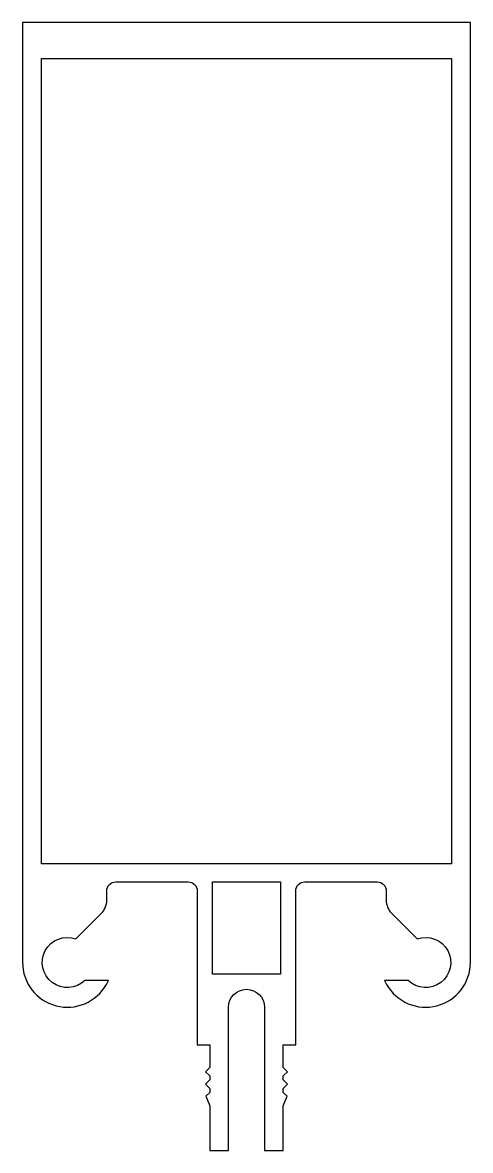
# Model space of a CAD drawing. Header units: millimetres. Extents: x -25 to 25, y 0 to 126.
import ezdxf

# ---------------------------------------------------------------- set-up
doc = ezdxf.new("R2010")
doc.units = ezdxf.units.MM

msp = doc.modelspace()

# ---------------------------------------------------------------- linework, layer by layer
msp.add_lwpolyline([(-16.19, 26.51, 0.198912), (-15.6, 27.93), (-15.6, 29, -0.414214), (-14.6, 30), (-6.5, 30, -0.414214), (-5.5, 29), (-5.5, 11.8), (-4.1, 11.8), (-4.1, 9.28), (-4.58, 8.8), (-4.1, 8.32), (-4.1, 7.88), (-4.58, 7.4), (-4.1, 6.92), (-4.1, 6.48), (-4.54, 6.05), (-4.1, 5), (-4.1, 0), (-2, 0), (-2, 16, -1), (2, 16), (2, 0), (4.1, 0), (4.1, 5), (4.54, 6.05), (4.1, 6.48), (4.1, 6.92), (4.58, 7.4), (4.1, 7.88), (4.1, 8.32), (4.58, 8.8), (4.1, 9.28), (4.1, 11.8), (5.5, 11.8), (5.5, 29, -0.414214), (6.5, 30), (14.6, 30, -0.414214), (15.6, 29), (15.6, 27.93, 0.198912), (16.19, 26.51), (19.06, 23.64, -1.803885), (18.04, 19), (15.39, 19), (15.64, 18.55, 0.772201), (25, 21), (25, 126), (-25, 126), (-25, 21, 0.772201), (-15.64, 18.55), (-15.39, 19), (-18.04, 19, -1.803885), (-19.06, 23.64), (-16.19, 26.51)], format="xyb", close=True)
for points in [[(-22.9, 122), (22.9, 122), (22.9, 32), (-22.9, 32), (-22.9, 122)], [(-3.8, 29.5), (-3.8, 30), (-3.3, 30), (3.3, 30), (3.8, 30), (3.8, 29.5), (3.8, 20.2), (3.8, 19.7), (3.3, 19.7), (-3.3, 19.7), (-3.8, 19.7), (-3.8, 20.2), (-3.8, 29.5)]]:
    msp.add_lwpolyline(points, close=True)

doc.saveas('drawing.dxf')
